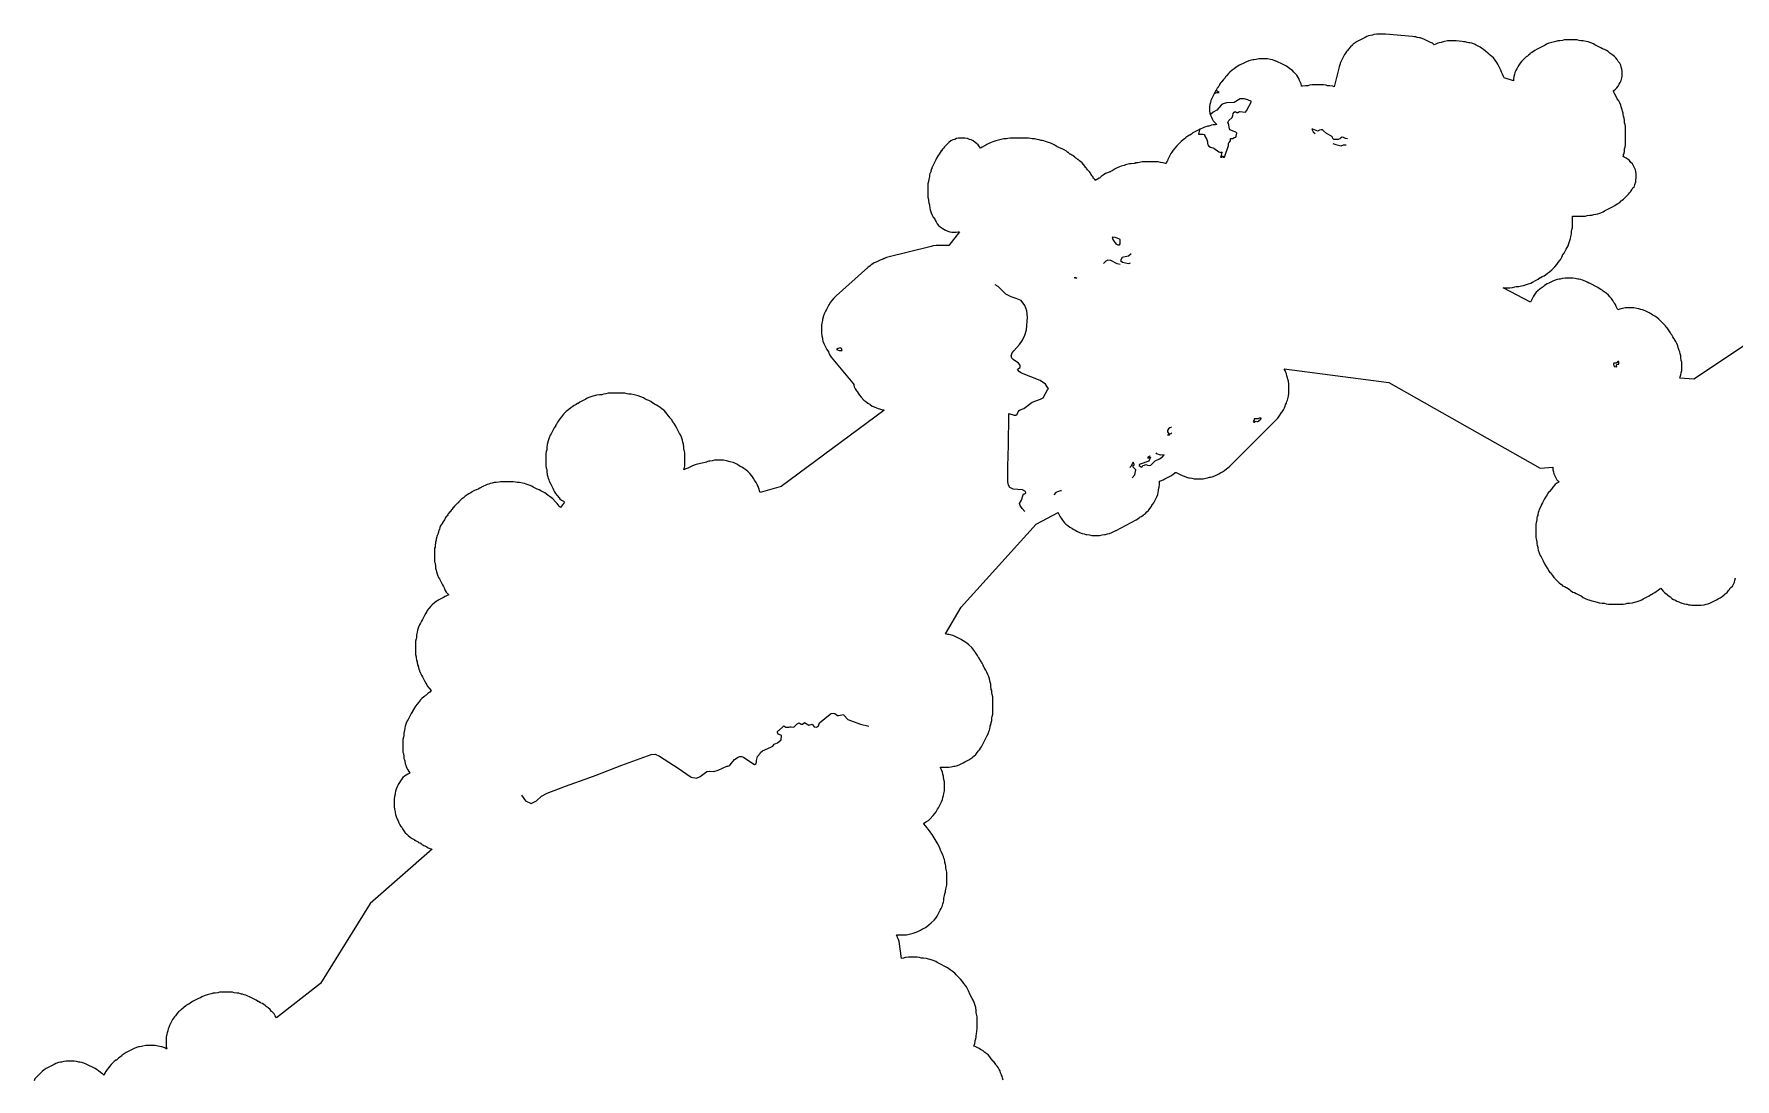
# Model space of a CAD drawing. Header units: metres. Extents: x 0 to 1325, y -1 to 773.
# Drawn here: x 337.26 to 372.12, y 339.34 to 360.75 of the extents above; entities that cross this region are included whole.
import ezdxf

# ---------------------------------------------------------------- set-up
doc = ezdxf.new("R2010")
doc.units = ezdxf.units.M

msp = doc.modelspace()

# ---------------------------------------------------------------- linework, layer by layer
at = {"layer": 'CUT'}
for points in [[(372.77, 354.668), (371.28, 353.678), (370.99, 353.698), (371, 353.728), (371.01, 353.768), (371.02, 353.808), (371.03, 353.858), (371.03, 353.898), (371.03, 353.988), (371.03, 354.028), (371.02, 354.058), (371.01, 354.118), (371.01, 354.158), (371, 354.198), (370.99, 354.238), (370.98, 354.268), (370.96, 354.328), (370.95, 354.358), (370.93, 354.408), (370.91, 354.448), (370.88, 354.488), (370.88, 354.498), (370.87, 354.508), (370.85, 354.548), (370.83, 354.588), (370.81, 354.608), (370.8, 354.628), (370.79, 354.648), (370.77, 354.668), (370.76, 354.688), (370.73, 354.728), (370.72, 354.738), (370.71, 354.748), (370.7, 354.768), (370.56, 354.908), (370.52, 354.938), (370.48, 354.968), (370.44, 354.988), (370.43, 354.998), (370.4, 355.018), (370.36, 355.038), (370.32, 355.058), (370.28, 355.078), (370.23, 355.098), (370.19, 355.108), (370.15, 355.118), (370.11, 355.128), (370.05, 355.138), (370, 355.138), (369.91, 355.138), (369.87, 355.138), (369.82, 355.128), (369.78, 355.118), (369.74, 355.108), (369.72, 355.098), (369.71, 355.128), (369.69, 355.168), (369.67, 355.208), (369.65, 355.238), (369.64, 355.248), (369.62, 355.288), (369.59, 355.328), (369.56, 355.368), (369.53, 355.398), (369.48, 355.438), (369.44, 355.468), (369.42, 355.478), (369.4, 355.498), (369.37, 355.518), (369.34, 355.538), (369.31, 355.558), (369.14, 355.648), (369.13, 355.648), (369.09, 355.668), (369.05, 355.688), (369, 355.708), (368.96, 355.718), (368.92, 355.728), (368.9, 355.728), (368.85, 355.738), (368.8, 355.748), (368.76, 355.748), (368.68, 355.748), (368.64, 355.748), (368.59, 355.738), (368.54, 355.728), (368.52, 355.728), (368.48, 355.718), (368.44, 355.708), (368.39, 355.688), (368.35, 355.668), (368.31, 355.648), (368.27, 355.628), (368.24, 355.608), (368.21, 355.588), (368.19, 355.568), (368.17, 355.558), (368.13, 355.528), (368.08, 355.488), (368.05, 355.458), (368.02, 355.418), (367.99, 355.378), (367.97, 355.338), (367.95, 355.298), (367.93, 355.258), (367.37, 355.548), (367.47, 355.548), (367.51, 355.548), (367.56, 355.558), (367.61, 355.568), (367.64, 355.578), (367.66, 355.578), (367.69, 355.578), (367.75, 355.588), (367.79, 355.598), (367.83, 355.608), (367.89, 355.628), (367.94, 355.648), (367.97, 355.668), (368.05, 355.708), (368.09, 355.728), (368.13, 355.758), (368.14, 355.758), (368.17, 355.778), (368.21, 355.798), (368.24, 355.818), (368.28, 355.848), (368.32, 355.878), (368.37, 355.918), (368.43, 355.978), (368.47, 356.028), (368.5, 356.068), (368.53, 356.108), (368.55, 356.138), (368.57, 356.178), (368.59, 356.208), (368.59, 356.218), (368.62, 356.258), (368.64, 356.298), (368.66, 356.338), (368.68, 356.378), (368.7, 356.408), (368.72, 356.458), (368.74, 356.518), (368.75, 356.558), (368.76, 356.598), (368.77, 356.658), (368.77, 356.688), (368.77, 356.708), (368.78, 356.738), (368.79, 356.788), (368.79, 356.828), (368.79, 356.988), (368.79, 357.018), (368.83, 357.018), (369.02, 357.018), (369.06, 357.018), (369.09, 357.028), (369.15, 357.038), (369.19, 357.038), (369.23, 357.048), (369.27, 357.058), (369.31, 357.068), (369.37, 357.088), (369.42, 357.108), (369.45, 357.128), (369.49, 357.148), (369.53, 357.168), (369.61, 357.208), (369.66, 357.238), (369.69, 357.258), (369.72, 357.278), (369.76, 357.298), (369.79, 357.328), (369.8, 357.338), (369.81, 357.348), (369.84, 357.368), (369.87, 357.398), (369.9, 357.428), (369.92, 357.448), (369.93, 357.458), (369.94, 357.468), (369.96, 357.498), (369.98, 357.518), (370.01, 357.558), (370.03, 357.598), (370.06, 357.628), (370.07, 357.668), (370.09, 357.718), (370.09, 357.758), (370.1, 357.798), (370.1, 357.848), (370.1, 357.888), (370.09, 357.928), (370.08, 357.968), (370.06, 358.008), (370.04, 358.048), (370.02, 358.088), (369.99, 358.118), (369.96, 358.158), (369.93, 358.178), (369.89, 358.208), (369.85, 358.228), (369.83, 358.238), (369.84, 358.258), (369.84, 358.278), (369.85, 358.298), (369.86, 358.348), (369.86, 358.388), (369.86, 358.398), (369.87, 358.428), (369.88, 358.478), (369.88, 358.528), (369.88, 358.798), (369.88, 358.848), (369.87, 358.898), (369.86, 358.928), (369.86, 358.938), (369.86, 358.978), (369.85, 359.028), (369.84, 359.068), (369.83, 359.108), (369.83, 359.128), (369.82, 359.168), (369.81, 359.198), (369.79, 359.258), (369.78, 359.288), (369.76, 359.338), (369.74, 359.378), (369.71, 359.418), (369.71, 359.428), (369.7, 359.438), (369.66, 359.518), (369.64, 359.558), (369.63, 359.578), (369.63, 359.588), (369.64, 359.588), (369.67, 359.618), (369.7, 359.648), (369.73, 359.678), (369.75, 359.718), (369.77, 359.758), (369.79, 359.798), (369.8, 359.848), (369.81, 359.888), (369.81, 359.938), (369.81, 359.978), (369.8, 360.028), (369.79, 360.068), (369.78, 360.108), (369.76, 360.148), (369.73, 360.188), (369.71, 360.228), (369.68, 360.258), (369.65, 360.288), (369.6, 360.328), (369.56, 360.358), (369.52, 360.388), (369.49, 360.408), (369.45, 360.428), (369.41, 360.448), (369.37, 360.468), (369.29, 360.508), (369.25, 360.528), (369.22, 360.548), (369.17, 360.568), (369.11, 360.588), (369.07, 360.598), (369.01, 360.608), (368.98, 360.608), (368.96, 360.608), (368.93, 360.618), (368.88, 360.628), (368.84, 360.628), (368.66, 360.628), (368.62, 360.628), (368.59, 360.618), (368.53, 360.608), (368.49, 360.608), (368.45, 360.598), (368.37, 360.578), (368.31, 360.558), (368.26, 360.538), (368.23, 360.518), (368.19, 360.498), (368.15, 360.478), (368.11, 360.458), (368.07, 360.438), (368.02, 360.408), (367.99, 360.388), (367.96, 360.368), (367.92, 360.348), (367.92, 360.338), (367.89, 360.318), (367.88, 360.308), (367.87, 360.298), (367.84, 360.278), (367.81, 360.248), (367.78, 360.218), (367.75, 360.188), (367.72, 360.148), (367.69, 360.108), (367.67, 360.078), (367.65, 360.038), (367.63, 359.998), (367.61, 359.958), (367.6, 359.918), (367.59, 359.878), (367.58, 359.828), (367.58, 359.788), (367.39, 359.848), (367.38, 359.878), (367.36, 359.928), (367.34, 359.968), (367.32, 360.008), (367.3, 360.048), (367.28, 360.088), (367.26, 360.128), (367.24, 360.168), (367.17, 360.258), (367.14, 360.288), (367.11, 360.308), (367.08, 360.338), (367.07, 360.348), (367.06, 360.358), (367.01, 360.398), (366.97, 360.428), (366.93, 360.458), (366.9, 360.478), (366.86, 360.498), (366.82, 360.518), (366.78, 360.538), (366.73, 360.558), (366.69, 360.568), (366.67, 360.568), (366.63, 360.578), (366.6, 360.588), (366.56, 360.588), (366.53, 360.598), (366.41, 360.608), (366.37, 360.608), (366.28, 360.608), (366.23, 360.608), (366.17, 360.598), (366.14, 360.588), (366.1, 360.578), (366.06, 360.568), (366.03, 360.558), (365.99, 360.538), (365.96, 360.528), (365.92, 360.558), (365.88, 360.578), (365.84, 360.598), (365.8, 360.618), (365.76, 360.638), (365.71, 360.658), (365.67, 360.668), (365.65, 360.668), (365.61, 360.678), (365.58, 360.688), (365.55, 360.688), (365.51, 360.698), (364.96, 360.748), (364.92, 360.748), (364.83, 360.748), (364.78, 360.748), (364.72, 360.738), (364.69, 360.728), (364.65, 360.718), (364.61, 360.708), (364.58, 360.698), (364.54, 360.678), (364.5, 360.658), (364.46, 360.638), (364.42, 360.618), (364.38, 360.598), (364.34, 360.568), (364.3, 360.538), (364.29, 360.528), (364.28, 360.518), (364.24, 360.488), (364.21, 360.448), (364.18, 360.408), (364.16, 360.388), (364.14, 360.358), (364.12, 360.328), (364.1, 360.288), (364.08, 360.248), (364.06, 360.208), (364.04, 360.168), (364.02, 360.118), (364.01, 360.078), (363.91, 359.668), (363.88, 359.678), (363.82, 359.688), (363.79, 359.688), (363.77, 359.688), (363.74, 359.698), (363.69, 359.708), (363.65, 359.708), (363.49, 359.708), (363.45, 359.708), (363.4, 359.698), (363.37, 359.688), (363.35, 359.688), (363.32, 359.688), (363.26, 359.678), (363.24, 359.678), (363.24, 359.688), (363.23, 359.728), (363.22, 359.758), (363.2, 359.798), (363.18, 359.838), (363.16, 359.868), (363.14, 359.908), (363.11, 359.938), (363.08, 359.968), (363.05, 359.998), (363, 360.038), (362.96, 360.068), (362.93, 360.088), (362.89, 360.108), (362.85, 360.128), (362.81, 360.148), (362.77, 360.168), (362.73, 360.188), (362.68, 360.208), (362.64, 360.218), (362.6, 360.228), (362.54, 360.238), (362.49, 360.238), (362.4, 360.238), (362.36, 360.238), (362.31, 360.228), (362.26, 360.218), (362.24, 360.218), (362.16, 360.198), (362.11, 360.178), (362.07, 360.158), (362.03, 360.138), (362.01, 360.128), (361.97, 360.108), (361.93, 360.088), (361.9, 360.068), (361.86, 360.038), (361.82, 360.008), (361.77, 359.968), (361.74, 359.938), (361.71, 359.898), (361.7, 359.888), (361.68, 359.868), (361.67, 359.848), (361.65, 359.828), (361.64, 359.818), (361.62, 359.788), (361.61, 359.788), (361.61, 359.778), (361.6, 359.768), (361.59, 359.748), (361.58, 359.748), (361.57, 359.728), (361.57, 359.718), (361.56, 359.718), (361.56, 359.708), (361.55, 359.688), (361.54, 359.678), (361.53, 359.668), (361.53, 359.658), (361.51, 359.638), (361.5, 359.628), (361.49, 359.598), (361.48, 359.588), (361.46, 359.548), (361.44, 359.508), (361.4, 359.428), (361.38, 359.388), (361.37, 359.348), (361.36, 359.308), (361.35, 359.258), (361.35, 359.218), (361.35, 359.178), (361.36, 359.128), (361.37, 359.088), (361.39, 359.048), (361.41, 359.008), (361.43, 358.968), (361.46, 358.938), (361.49, 358.908), (361.5, 358.898), (361.47, 358.888), (361.43, 358.888), (361.39, 358.878), (361.36, 358.868), (361.34, 358.858), (361.32, 358.858), (361.28, 358.848), (361.25, 358.838), (361.22, 358.828), (361.16, 358.798), (361.12, 358.778), (361.08, 358.758), (361.05, 358.748), (361, 358.718), (361, 358.708), (360.98, 358.698), (360.95, 358.678), (360.94, 358.678), (360.91, 358.658), (360.87, 358.628), (360.86, 358.618), (360.81, 358.578), (360.77, 358.548), (360.68, 358.458), (360.64, 358.408), (360.61, 358.368), (360.58, 358.328), (360.56, 358.298), (360.54, 358.258), (360.52, 358.218), (360.5, 358.178), (360.49, 358.148), (360.48, 358.138), (360.47, 358.118), (360.47, 358.108), (360.46, 358.098), (360.45, 358.098), (360.4, 358.108), (360.35, 358.118), (360.3, 358.128), (360.26, 358.128), (360.01, 358.128), (359.97, 358.128), (359.92, 358.118), (359.88, 358.108), (359.87, 358.108), (359.84, 358.108), (359.82, 358.098), (359.81, 358.098), (359.75, 358.088), (359.71, 358.088), (359.63, 358.068), (359.6, 358.058), (359.54, 358.038), (359.51, 358.028), (359.46, 358.008), (359.42, 357.988), (359.38, 357.958), (359.37, 357.958), (359.36, 357.948), (359.34, 357.938), (359.32, 357.928), (359.31, 357.928), (359.26, 357.908), (359.22, 357.888), (359.17, 357.858), (359.13, 357.828), (359.1, 357.798), (359.09, 357.798), (359.06, 357.778), (359.04, 357.768), (359.01, 357.748), (359, 357.768), (358.98, 357.788), (358.97, 357.798), (358.97, 357.808), (358.96, 357.828), (358.95, 357.838), (358.94, 357.848), (358.93, 357.868), (358.92, 357.878), (358.92, 357.888), (358.9, 357.908), (358.9, 357.918), (358.87, 357.948), (358.85, 357.968), (358.84, 357.988), (358.83, 357.998), (358.82, 358.008), (358.8, 358.038), (358.77, 358.078), (358.74, 358.108), (358.69, 358.148), (358.66, 358.178), (358.65, 358.178), (358.64, 358.188), (358.63, 358.198), (358.61, 358.208), (358.59, 358.228), (358.55, 358.258), (358.53, 358.268), (358.51, 358.278), (358.5, 358.288), (358.49, 358.288), (358.47, 358.308), (358.46, 358.318), (358.45, 358.318), (358.42, 358.348), (358.37, 358.378), (358.33, 358.398), (358.28, 358.418), (358.25, 358.428), (358.23, 358.438), (358.22, 358.448), (358.21, 358.448), (358.17, 358.478), (358.13, 358.498), (358.08, 358.518), (358.05, 358.528), (357.99, 358.548), (357.96, 358.558), (357.92, 358.568), (357.9, 358.568), (357.86, 358.578), (357.82, 358.588), (357.77, 358.598), (357.73, 358.598), (357.72, 358.598), (357.69, 358.608), (357.64, 358.618), (357.59, 358.618), (357.32, 358.618), (357.27, 358.618), (357.22, 358.608), (357.19, 358.598), (357.18, 358.598), (357.14, 358.598), (357.08, 358.588), (357, 358.568), (356.97, 358.558), (356.91, 358.538), (356.88, 358.528), (356.83, 358.508), (356.79, 358.488), (356.75, 358.458), (356.74, 358.458), (356.69, 358.428), (356.66, 358.408), (356.64, 358.438), (356.61, 358.478), (356.58, 358.508), (356.55, 358.528), (356.51, 358.558), (356.47, 358.578), (356.43, 358.588), (356.39, 358.608), (356.34, 358.618), (356.3, 358.618), (356.26, 358.618), (356.21, 358.618), (356.17, 358.608), (356.13, 358.588), (356.09, 358.578), (356.05, 358.558), (356.01, 358.528), (355.98, 358.498), (355.95, 358.468), (355.92, 358.438), (355.9, 358.408), (355.89, 358.398), (355.88, 358.388), (355.86, 358.358), (355.85, 358.358), (355.83, 358.318), (355.81, 358.288), (355.79, 358.258), (355.76, 358.208), (355.74, 358.168), (355.72, 358.128), (355.7, 358.088), (355.68, 358.048), (355.67, 358.018), (355.66, 358.008), (355.66, 357.998), (355.66, 357.988), (355.65, 357.978), (355.65, 357.968), (355.65, 357.958), (355.64, 357.938), (355.64, 357.928), (355.63, 357.898), (355.62, 357.888), (355.61, 357.848), (355.61, 357.828), (355.6, 357.778), (355.59, 357.728), (355.58, 357.678), (355.58, 357.638), (355.58, 357.458), (355.58, 357.408), (355.59, 357.358), (355.59, 357.338), (355.6, 357.288), (355.61, 357.248), (355.61, 357.228), (355.62, 357.188), (355.63, 357.148), (355.65, 357.088), (355.67, 357.038), (355.69, 356.998), (355.72, 356.958), (355.72, 356.948), (355.73, 356.938), (355.75, 356.898), (355.77, 356.858), (355.8, 356.828), (355.83, 356.798), (355.87, 356.768), (355.91, 356.748), (355.94, 356.728), (355.99, 356.708), (356.03, 356.698), (356.07, 356.688), (356.11, 356.688), (356.16, 356.688), (356.2, 356.698), (356.23, 356.698), (356.01, 356.418), (355.99, 356.418), (355.94, 356.418), (355.8, 356.418), (355.75, 356.418), (355.69, 356.408), (355.65, 356.398), (354.73, 356.168), (354.69, 356.148), (354.68, 356.148), (354.67, 356.138), (354.65, 356.138), (354.64, 356.128), (354.6, 356.118), (354.56, 356.098), (354.52, 356.078), (354.48, 356.058), (354.45, 356.038), (354.42, 356.018), (354.4, 355.998), (354.35, 355.968), (353.7, 355.388), (353.68, 355.368), (353.65, 355.338), (353.61, 355.288), (353.58, 355.248), (353.57, 355.228), (353.55, 355.198), (353.52, 355.148), (353.5, 355.108), (353.48, 355.068), (353.46, 355.028), (353.44, 354.978), (353.42, 354.898), (353.42, 354.878), (353.41, 354.828), (353.4, 354.778), (353.4, 354.738), (353.4, 354.658), (353.4, 354.618), (353.41, 354.568), (353.42, 354.518), (353.42, 354.498), (353.43, 354.458), (353.45, 354.408), (353.47, 354.368), (353.49, 354.328), (353.51, 354.288), (353.54, 354.238), (353.54, 354.228), (353.55, 354.218), (353.57, 354.168), (353.6, 354.128), (354.04, 353.598), (354.05, 353.588), (354.06, 353.568), (354.06, 353.558), (354.07, 353.518), (354.09, 353.478), (354.12, 353.438), (354.13, 353.428), (354.15, 353.388), (354.18, 353.348), (354.21, 353.308), (354.27, 353.248), (354.31, 353.218), (354.35, 353.188), (354.39, 353.168), (354.4, 353.158), (354.44, 353.128), (354.48, 353.108), (354.53, 353.088), (354.56, 353.078), (354.59, 353.068), (354.63, 353.058), (354.67, 353.048), (354.68, 353.048), (354.68, 353.038), (352.57, 351.478), (352.14, 351.358), (352.13, 351.388), (352.12, 351.428), (352.11, 351.458), (352.08, 351.518), (352.06, 351.558), (352.03, 351.608), (352.01, 351.638), (352, 351.658), (351.97, 351.698), (351.93, 351.748), (351.9, 351.778), (351.85, 351.818), (351.81, 351.848), (351.78, 351.868), (351.74, 351.888), (351.73, 351.898), (351.72, 351.898), (351.68, 351.928), (351.64, 351.948), (351.59, 351.968), (351.53, 351.988), (351.45, 352.008), (351.39, 352.018), (351.34, 352.018), (351.25, 352.018), (351.21, 352.018), (351.16, 352.008), (351.11, 351.998), (351.09, 351.998), (351.05, 351.988), (351.04, 351.978), (350.83, 351.928), (350.79, 351.918), (350.74, 351.898), (350.7, 351.878), (350.66, 351.858), (350.62, 351.838), (350.58, 351.818), (350.59, 351.868), (350.6, 351.898), (350.6, 351.938), (350.6, 352.118), (350.6, 352.158), (350.59, 352.208), (350.58, 352.238), (350.58, 352.258), (350.58, 352.288), (350.57, 352.348), (350.56, 352.388), (350.55, 352.428), (350.53, 352.488), (350.51, 352.538), (350.49, 352.568), (350.47, 352.608), (350.45, 352.648), (350.43, 352.688), (350.4, 352.738), (350.38, 352.768), (350.36, 352.788), (350.36, 352.798), (350.34, 352.828), (350.34, 352.838), (350.32, 352.858), (350.31, 352.868), (350.29, 352.888), (350.29, 352.898), (350.28, 352.908), (350.24, 352.958), (350.21, 352.998), (350.18, 353.028), (350.13, 353.068), (350.09, 353.098), (350.05, 353.128), (350.02, 353.148), (349.98, 353.168), (349.95, 353.188), (349.94, 353.188), (349.9, 353.218), (349.86, 353.238), (349.82, 353.258), (349.78, 353.278), (349.75, 353.298), (349.7, 353.318), (349.64, 353.338), (349.56, 353.358), (349.5, 353.368), (349.47, 353.368), (349.45, 353.368), (349.42, 353.378), (349.37, 353.388), (349.33, 353.388), (349.07, 353.388), (349.03, 353.388), (348.98, 353.378), (348.93, 353.368), (348.9, 353.358), (348.88, 353.358), (348.85, 353.358), (348.79, 353.348), (348.75, 353.338), (348.71, 353.328), (348.65, 353.308), (348.6, 353.288), (348.57, 353.268), (348.53, 353.248), (348.45, 353.208), (348.41, 353.178), (348.4, 353.178), (348.37, 353.158), (348.33, 353.138), (348.3, 353.118), (348.26, 353.088), (348.22, 353.058), (348.17, 353.018), (348.11, 352.958), (348.07, 352.908), (348.04, 352.868), (348.01, 352.828), (347.99, 352.798), (347.97, 352.758), (347.95, 352.728), (347.95, 352.718), (347.92, 352.678), (347.9, 352.638), (347.88, 352.598), (347.86, 352.558), (347.84, 352.528), (347.82, 352.478), (347.8, 352.418), (347.78, 352.338), (347.77, 352.278), (347.77, 352.248), (347.77, 352.228), (347.76, 352.198), (347.75, 352.148), (347.75, 352.108), (347.75, 351.948), (347.75, 351.908), (347.76, 351.858), (347.77, 351.828), (347.77, 351.808), (347.77, 351.778), (347.78, 351.718), (347.79, 351.678), (347.8, 351.648), (347.81, 351.618), (347.82, 351.588), (347.85, 351.528), (347.87, 351.488), (347.89, 351.448), (347.91, 351.408), (347.93, 351.368), (347.95, 351.338), (347.98, 351.298), (348.02, 351.248), (348.04, 351.228), (348.07, 351.198), (348.11, 351.178), (348.13, 351.158), (348.05, 351.048), (348.03, 351.068), (348.02, 351.078), (347.98, 351.128), (347.95, 351.168), (347.89, 351.228), (347.84, 351.268), (347.8, 351.298), (347.76, 351.328), (347.73, 351.348), (347.69, 351.368), (347.65, 351.388), (347.61, 351.408), (347.57, 351.428), (347.53, 351.448), (347.49, 351.468), (347.46, 351.488), (347.41, 351.508), (347.35, 351.528), (347.31, 351.538), (347.27, 351.548), (347.21, 351.558), (347.18, 351.558), (347.16, 351.558), (347.13, 351.568), (347.08, 351.578), (347.04, 351.578), (346.86, 351.578), (346.82, 351.578), (346.79, 351.568), (346.73, 351.558), (346.69, 351.558), (346.65, 351.548), (346.61, 351.538), (346.58, 351.528), (346.55, 351.518), (346.52, 351.508), (346.46, 351.478), (346.4, 351.448), (346.36, 351.428), (346.33, 351.408), (346.32, 351.408), (346.29, 351.398), (346.25, 351.378), (346.24, 351.368), (346.21, 351.348), (346.17, 351.328), (346.14, 351.308), (346.1, 351.278), (346.06, 351.248), (346.02, 351.218), (346.01, 351.208), (345.99, 351.188), (345.98, 351.178), (345.97, 351.168), (345.96, 351.158), (345.96, 351.148), (345.94, 351.138), (345.91, 351.108), (345.88, 351.078), (345.86, 351.048), (345.85, 351.048), (345.84, 351.028), (345.84, 351.018), (345.83, 351.008), (345.81, 350.998), (345.81, 350.988), (345.8, 350.978), (345.79, 350.958), (345.78, 350.958), (345.75, 350.918), (345.74, 350.898), (345.73, 350.878), (345.72, 350.868), (345.71, 350.868), (345.69, 350.828), (345.67, 350.798), (345.64, 350.748), (345.63, 350.738), (345.63, 350.728), (345.6, 350.688), (345.58, 350.638), (345.57, 350.598), (345.56, 350.588), (345.56, 350.568), (345.55, 350.558), (345.55, 350.548), (345.55, 350.538), (345.54, 350.528), (345.54, 350.518), (345.52, 350.478), (345.5, 350.398), (345.5, 350.378), (345.49, 350.338), (345.49, 350.308), (345.48, 350.288), (345.48, 350.268), (345.48, 350.238), (345.47, 350.218), (345.47, 350.168), (345.47, 349.978), (345.47, 349.938), (345.48, 349.908), (345.49, 349.848), (345.49, 349.808), (345.5, 349.768), (345.51, 349.728), (345.53, 349.668), (345.55, 349.618), (345.57, 349.588), (345.59, 349.548), (345.63, 349.468), (345.65, 349.428), (345.67, 349.388), (345.69, 349.348), (345.71, 349.318), (345.74, 349.278), (345.76, 349.258), (345.73, 349.248), (345.69, 349.228), (345.65, 349.208), (345.61, 349.188), (345.56, 349.158), (345.53, 349.138), (345.51, 349.128), (345.47, 349.098), (345.42, 349.058), (345.39, 349.028), (345.35, 348.978), (345.32, 348.938), (345.31, 348.918), (345.29, 348.888), (345.26, 348.838), (345.24, 348.798), (345.22, 348.758), (345.2, 348.718), (345.18, 348.678), (345.16, 348.648), (345.14, 348.598), (345.12, 348.538), (345.11, 348.498), (345.1, 348.438), (345.1, 348.408), (345.1, 348.388), (345.09, 348.358), (345.08, 348.308), (345.08, 348.268), (345.08, 348.088), (345.08, 348.038), (345.09, 347.988), (345.09, 347.968), (345.1, 347.928), (345.1, 347.918), (345.11, 347.898), (345.11, 347.878), (345.11, 347.868), (345.12, 347.848), (345.12, 347.828), (345.13, 347.808), (345.13, 347.798), (345.14, 347.778), (345.14, 347.768), (345.15, 347.748), (345.15, 347.738), (345.15, 347.728), (345.16, 347.718), (345.16, 347.708), (345.16, 347.698), (345.17, 347.688), (345.18, 347.658), (345.2, 347.618), (345.22, 347.578), (345.24, 347.538), (345.26, 347.498), (345.29, 347.448), (345.31, 347.418), (345.32, 347.398), (345.35, 347.358), (345.36, 347.348), (345.4, 347.298), (345.37, 347.268), (345.33, 347.238), (345.3, 347.208), (345.28, 347.198), (345.27, 347.188), (345.26, 347.178), (345.25, 347.168), (345.21, 347.138), (345.18, 347.108), (345.14, 347.058), (345.11, 347.018), (345.08, 346.978), (345.06, 346.948), (345.04, 346.908), (345.02, 346.878), (345.02, 346.868), (344.99, 346.828), (344.97, 346.788), (344.95, 346.748), (344.93, 346.708), (344.91, 346.678), (344.89, 346.628), (344.87, 346.568), (344.86, 346.528), (344.85, 346.488), (344.84, 346.428), (344.84, 346.398), (344.84, 346.378), (344.83, 346.348), (344.82, 346.298), (344.82, 346.258), (344.82, 346.078), (344.82, 346.038), (344.83, 346.008), (344.84, 345.948), (344.84, 345.908), (344.85, 345.878), (344.86, 345.858), (344.87, 345.798), (344.88, 345.768), (344.89, 345.738), (344.92, 345.678), (344.94, 345.638), (344.96, 345.608), (344.92, 345.588), (344.89, 345.568), (344.85, 345.548), (344.82, 345.518), (344.79, 345.478), (344.77, 345.448), (344.75, 345.418), (344.72, 345.378), (344.7, 345.328), (344.68, 345.278), (344.67, 345.238), (344.66, 345.198), (344.66, 345.178), (344.65, 345.128), (344.64, 345.078), (344.64, 345.038), (344.64, 344.958), (344.64, 344.918), (344.65, 344.868), (344.66, 344.818), (344.66, 344.798), (344.67, 344.758), (344.68, 344.718), (344.7, 344.668), (344.72, 344.628), (344.74, 344.588), (344.76, 344.548), (344.78, 344.518), (344.79, 344.508), (344.81, 344.468), (344.84, 344.428), (344.87, 344.388), (344.9, 344.358), (344.93, 344.328), (344.97, 344.298), (345.01, 344.268), (345.05, 344.248), (345.06, 344.238), (345.07, 344.238), (345.09, 344.218), (345.13, 344.198), (345.14, 344.188), (345.17, 344.178), (345.18, 344.178), (345.18, 344.168), (345.2, 344.158), (345.21, 344.148), (345.23, 344.138), (345.25, 344.128), (345.27, 344.118), (345.31, 344.098), (345.34, 344.078), (345.39, 344.058), (345.42, 344.048), (344.15, 342.938), (343.13, 341.298), (342.23, 340.598), (342.2, 340.638), (342.18, 340.678), (342.15, 340.708), (342.14, 340.718), (342.13, 340.728), (342.1, 340.768), (342.06, 340.798), (342.02, 340.828), (342, 340.848), (341.97, 340.868), (341.94, 340.888), (341.91, 340.898), (341.9, 340.908), (341.89, 340.908), (341.86, 340.928), (341.85, 340.928), (341.84, 340.938), (341.81, 340.958), (341.73, 340.998), (341.69, 341.018), (341.63, 341.048), (341.6, 341.058), (341.57, 341.068), (341.53, 341.078), (341.51, 341.078), (341.49, 341.088), (341.46, 341.098), (341.42, 341.098), (341.36, 341.108), (341.33, 341.118), (341.29, 341.118), (341.1, 341.118), (341.06, 341.118), (341.03, 341.108), (340.97, 341.098), (340.93, 341.098), (340.89, 341.088), (340.81, 341.068), (340.75, 341.048), (340.7, 341.028), (340.67, 341.008), (340.63, 340.988), (340.59, 340.968), (340.55, 340.948), (340.51, 340.928), (340.46, 340.898), (340.43, 340.878), (340.41, 340.868), (340.37, 340.838), (340.33, 340.808), (340.28, 340.768), (340.27, 340.758), (340.26, 340.748), (340.22, 340.718), (340.19, 340.678), (340.16, 340.638), (340.14, 340.618), (340.12, 340.588), (340.1, 340.558), (340.08, 340.518), (340.06, 340.478), (340.04, 340.438), (340.02, 340.398), (340.01, 340.368), (340, 340.328), (339.99, 340.288), (339.98, 340.258), (339.97, 340.198), (339.97, 340.148), (339.97, 340.058), (339.97, 340.008), (339.98, 339.958), (339.97, 339.958), (339.94, 339.978), (339.88, 339.998), (339.84, 340.008), (339.8, 340.018), (339.74, 340.028), (339.69, 340.028), (339.6, 340.028), (339.55, 340.028), (339.49, 340.018), (339.46, 340.008), (339.42, 339.998), (339.4, 339.998), (339.36, 339.988), (339.31, 339.968), (339.27, 339.948), (339.23, 339.928), (339.19, 339.908), (339.15, 339.888), (339.11, 339.858), (339.07, 339.828), (339.06, 339.818), (338.99, 339.768), (338.98, 339.758), (338.95, 339.728), (338.94, 339.728), (338.9, 339.698), (338.84, 339.638), (338.81, 339.598), (338.77, 339.548), (338.76, 339.538), (338.73, 339.498), (338.71, 339.468), (338.71, 339.458), (338.69, 339.428), (338.69, 339.418), (338.67, 339.438), (338.62, 339.478), (338.58, 339.508), (338.54, 339.538), (338.51, 339.558), (338.47, 339.578), (338.43, 339.598), (338.41, 339.608), (338.37, 339.628), (338.33, 339.648), (338.28, 339.668), (338.24, 339.678), (338.2, 339.688), (338.18, 339.688), (338.13, 339.698), (338.08, 339.708), (338.04, 339.708), (337.96, 339.708), (337.92, 339.708), (337.87, 339.698), (337.82, 339.688), (337.8, 339.688), (337.76, 339.678), (337.71, 339.658), (337.67, 339.638), (337.63, 339.618), (337.59, 339.598), (337.55, 339.578), (337.51, 339.558), (337.47, 339.528), (337.43, 339.498), (337.4, 339.468), (337.37, 339.438), (337.34, 339.408), (337.31, 339.378), (337.28, 339.348), (337.26, 339.308)], [(357.12, 339.318), (357.11, 339.358), (357.1, 339.398), (357.09, 339.418), (357.09, 339.428), (357.07, 339.468), (357.06, 339.508), (357.04, 339.538), (357.02, 339.578), (357, 339.608), (356.98, 339.628), (356.97, 339.638), (356.96, 339.658), (356.93, 339.698), (356.92, 339.708), (356.88, 339.758), (356.85, 339.798), (356.82, 339.828), (356.79, 339.858), (356.75, 339.888), (356.71, 339.918), (356.67, 339.938), (356.66, 339.948), (356.63, 339.968), (356.59, 339.988), (356.55, 340.008), (356.52, 340.018), (356.54, 340.068), (356.55, 340.108), (356.55, 340.128), (356.56, 340.168), (356.57, 340.198), (356.57, 340.228), (356.58, 340.268), (356.59, 340.378), (356.59, 340.418), (356.59, 340.578), (356.59, 340.618), (356.58, 340.668), (356.57, 340.698), (356.57, 340.718), (356.57, 340.748), (356.56, 340.808), (356.55, 340.848), (356.53, 340.908), (356.51, 340.958), (356.49, 340.988), (356.45, 341.068), (356.41, 341.148), (356.39, 341.188), (356.37, 341.228), (356.35, 341.258), (356.32, 341.298), (356.29, 341.338), (356.25, 341.388), (356.22, 341.418), (356.19, 341.448), (356.16, 341.478), (356.13, 341.508), (356.08, 341.548), (356.04, 341.578), (356, 341.608), (355.97, 341.628), (355.93, 341.648), (355.85, 341.688), (355.81, 341.708), (355.77, 341.728), (355.74, 341.748), (355.69, 341.768), (355.63, 341.788), (355.59, 341.798), (355.55, 341.808), (355.49, 341.818), (355.46, 341.818), (355.44, 341.818), (355.41, 341.828), (355.36, 341.838), (355.32, 341.838), (355.23, 341.838), (355.18, 341.838), (355.13, 341.828), (355.12, 341.828), (355.08, 341.818), (355.04, 341.808), (354.99, 342.158), (354.98, 342.198), (354.96, 342.238), (354.95, 342.278), (354.94, 342.298), (354.95, 342.298), (354.99, 342.298), (355.09, 342.298), (355.14, 342.298), (355.2, 342.308), (355.28, 342.328), (355.34, 342.348), (355.39, 342.368), (355.43, 342.388), (355.47, 342.418), (355.48, 342.418), (355.49, 342.428), (355.53, 342.448), (355.56, 342.468), (355.6, 342.498), (355.65, 342.538), (355.71, 342.598), (355.74, 342.638), (355.77, 342.678), (355.79, 342.718), (355.81, 342.758), (355.83, 342.798), (355.85, 342.838), (355.87, 342.878), (355.89, 342.928), (355.9, 342.968), (355.91, 343.008), (355.91, 343.038), (355.93, 343.138), (355.94, 343.178), (355.94, 343.198), (355.95, 343.228), (355.96, 343.288), (355.97, 343.318), (355.97, 343.358), (355.97, 343.538), (355.97, 343.578), (355.96, 343.608), (355.95, 343.668), (355.95, 343.708), (355.94, 343.738), (355.93, 343.778), (355.93, 343.798), (355.92, 343.838), (355.91, 343.868), (355.9, 343.898), (355.89, 343.928), (355.86, 343.988), (355.84, 344.028), (355.83, 344.048), (355.83, 344.058), (355.81, 344.108), (355.79, 344.148), (355.67, 344.348), (355.64, 344.388), (355.61, 344.428), (355.58, 344.468), (355.57, 344.478), (355.53, 344.528), (355.5, 344.568), (355.49, 344.578), (355.52, 344.598), (355.55, 344.618), (355.59, 344.638), (355.62, 344.668), (355.69, 344.738), (355.72, 344.778), (355.75, 344.818), (355.77, 344.858), (355.78, 344.868), (355.8, 344.898), (355.82, 344.938), (355.84, 344.978), (355.86, 345.018), (355.88, 345.068), (355.89, 345.108), (355.9, 345.148), (355.91, 345.188), (355.92, 345.248), (355.92, 345.298), (355.92, 345.388), (355.92, 345.428), (355.91, 345.478), (355.9, 345.528), (355.9, 345.548), (355.89, 345.588), (355.88, 345.628), (355.86, 345.678), (355.84, 345.718), (355.84, 345.728), (355.88, 345.728), (355.97, 345.728), (356.01, 345.728), (356.06, 345.738), (356.11, 345.748), (356.13, 345.748), (356.17, 345.758), (356.22, 345.778), (356.26, 345.798), (356.3, 345.818), (356.34, 345.838), (356.38, 345.858), (356.42, 345.878), (356.46, 345.908), (356.5, 345.938), (356.51, 345.948), (356.52, 345.958), (356.56, 345.988), (356.59, 346.028), (356.62, 346.068), (356.64, 346.088), (356.66, 346.118), (356.68, 346.148), (356.7, 346.188), (356.72, 346.228), (356.74, 346.268), (356.76, 346.308), (356.79, 346.368), (356.82, 346.428), (356.83, 346.458), (356.84, 346.488), (356.85, 346.518), (356.86, 346.558), (356.86, 346.568), (356.86, 346.578), (356.87, 346.598), (356.87, 346.618), (356.88, 346.638), (356.89, 346.688), (356.89, 346.728), (356.89, 346.738), (356.9, 346.768), (356.91, 346.818), (356.91, 346.868), (356.91, 347.128), (356.91, 347.168), (356.9, 347.218), (356.89, 347.258), (356.89, 347.268), (356.89, 347.298), (356.88, 347.318), (356.88, 347.328), (356.87, 347.388), (356.87, 347.428), (356.86, 347.468), (356.85, 347.508), (356.84, 347.538), (356.82, 347.598), (356.81, 347.628), (356.79, 347.678), (356.77, 347.718), (356.74, 347.758), (356.74, 347.768), (356.73, 347.778), (356.71, 347.818), (356.69, 347.858), (356.68, 347.878), (356.67, 347.898), (356.66, 347.918), (356.65, 347.928), (356.63, 347.958), (356.63, 347.968), (356.62, 347.978), (356.6, 348.018), (356.57, 348.058), (356.55, 348.088), (356.54, 348.098), (356.52, 348.128), (356.48, 348.178), (356.42, 348.238), (356.38, 348.268), (356.34, 348.298), (356.3, 348.318), (356.29, 348.328), (356.26, 348.348), (356.22, 348.368), (356.18, 348.388), (356.14, 348.408), (356.09, 348.428), (356.01, 348.448), (355.99, 348.448), (355.94, 348.458), (356.26, 349.008), (357.8, 350.708), (358.25, 350.948), (358.25, 350.938), (358.27, 350.898), (358.29, 350.858), (358.31, 350.828), (358.34, 350.788), (358.38, 350.738), (358.41, 350.708), (358.45, 350.678), (358.49, 350.648), (358.53, 350.628), (358.54, 350.618), (358.57, 350.598), (358.61, 350.578), (358.65, 350.558), (358.69, 350.538), (358.74, 350.518), (358.78, 350.508), (358.82, 350.498), (358.84, 350.498), (358.89, 350.488), (358.94, 350.478), (358.98, 350.478), (359.06, 350.478), (359.1, 350.478), (359.15, 350.488), (359.2, 350.498), (359.22, 350.498), (359.26, 350.508), (359.3, 350.518), (359.35, 350.538), (359.39, 350.558), (359.43, 350.578), (359.44, 350.578), (359.85, 350.798), (359.88, 350.818), (359.91, 350.838), (359.92, 350.848), (359.96, 350.868), (360, 350.898), (360.04, 350.928), (360.07, 350.958), (360.1, 350.988), (360.13, 351.028), (360.16, 351.068), (360.18, 351.108), (360.19, 351.118), (360.21, 351.148), (360.23, 351.188), (360.25, 351.228), (360.27, 351.268), (360.29, 351.318), (360.3, 351.358), (360.31, 351.398), (360.31, 351.418), (360.32, 351.468), (360.33, 351.518), (360.33, 351.558), (360.33, 351.588), (360.35, 351.598), (360.4, 351.618), (360.44, 351.638), (360.48, 351.658), (360.52, 351.678), (360.56, 351.698), (360.6, 351.728), (360.64, 351.758), (360.65, 351.768), (360.66, 351.768), (360.67, 351.768), (360.71, 351.748), (360.75, 351.728), (360.79, 351.708), (360.83, 351.688), (360.88, 351.668), (360.92, 351.658), (360.94, 351.658), (360.99, 351.648), (361.04, 351.638), (361.08, 351.638), (361.17, 351.638), (361.22, 351.638), (361.28, 351.648), (361.31, 351.658), (361.35, 351.668), (361.37, 351.668), (361.41, 351.678), (361.46, 351.698), (361.5, 351.718), (361.54, 351.738), (361.58, 351.758), (361.62, 351.778), (361.66, 351.808), (361.7, 351.838), (361.71, 351.848), (361.72, 351.858), (361.77, 351.898), (362.75, 352.878), (362.78, 352.918), (362.81, 352.958), (362.83, 352.998), (362.84, 353.008), (362.87, 353.048), (362.89, 353.088), (362.9, 353.128), (362.91, 353.158), (362.92, 353.168), (362.93, 353.188), (362.93, 353.198), (362.93, 353.208), (362.95, 353.248), (362.97, 353.328), (362.98, 353.388), (362.98, 353.438), (362.98, 353.528), (362.98, 353.578), (362.97, 353.638), (362.96, 353.678), (362.95, 353.708), (362.94, 353.748), (362.93, 353.788), (362.92, 353.818), (362.9, 353.858), (362.88, 353.888), (365.03, 353.608), (368.13, 351.858), (368.39, 351.878), (368.39, 351.868), (368.39, 351.818), (368.4, 351.778), (368.41, 351.738), (368.43, 351.698), (368.45, 351.658), (368.47, 351.618), (368.5, 351.588), (368.51, 351.568), (368.47, 351.548), (368.44, 351.518), (368.39, 351.468), (368.36, 351.428), (368.32, 351.378), (368.31, 351.368), (368.28, 351.328), (368.27, 351.308), (368.25, 351.278), (368.22, 351.228), (368.2, 351.188), (368.18, 351.148), (368.16, 351.108), (368.14, 351.068), (368.11, 351.008), (368.1, 350.978), (368.09, 350.948), (368.08, 350.908), (368.08, 350.888), (368.07, 350.868), (368.06, 350.838), (368.06, 350.798), (368.05, 350.738), (368.04, 350.708), (368.04, 350.668), (368.04, 350.478), (368.04, 350.438), (368.05, 350.408), (368.06, 350.348), (368.06, 350.308), (368.07, 350.278), (368.08, 350.238), (368.08, 350.218), (368.09, 350.178), (368.11, 350.118), (368.13, 350.068), (368.15, 350.038), (368.19, 349.958), (368.22, 349.898), (368.24, 349.858), (368.27, 349.808), (368.29, 349.778), (368.3, 349.758), (368.33, 349.718), (368.34, 349.708), (368.38, 349.658), (368.41, 349.618), (368.42, 349.608), (368.43, 349.598), (368.52, 349.508), (368.55, 349.478), (368.56, 349.478), (368.57, 349.468), (368.59, 349.448), (368.63, 349.428), (368.66, 349.408), (368.67, 349.408), (368.7, 349.388), (368.73, 349.368), (368.75, 349.348), (368.8, 349.318), (368.83, 349.308), (368.87, 349.288), (368.95, 349.248), (368.96, 349.238), (368.97, 349.238), (369.01, 349.208), (369.05, 349.188), (369.1, 349.168), (369.13, 349.158), (369.19, 349.138), (369.22, 349.128), (369.3, 349.108), (369.34, 349.098), (369.4, 349.088), (369.44, 349.088), (369.45, 349.088), (369.48, 349.078), (369.53, 349.068), (369.58, 349.068), (369.79, 349.068), (369.83, 349.068), (369.88, 349.078), (369.91, 349.088), (369.93, 349.088), (369.96, 349.088), (370.02, 349.098), (370.06, 349.108), (370.1, 349.118), (370.16, 349.138), (370.21, 349.158), (370.24, 349.178), (370.28, 349.198), (370.32, 349.218), (370.36, 349.238), (370.4, 349.268), (370.41, 349.268), (370.44, 349.288), (370.48, 349.308), (370.51, 349.328), (370.55, 349.358), (370.59, 349.388), (370.6, 349.398), (370.62, 349.368), (370.65, 349.338), (370.68, 349.308), (370.73, 349.268), (370.74, 349.258), (370.78, 349.228), (370.8, 349.218), (370.81, 349.208), (370.83, 349.188), (370.86, 349.168), (370.9, 349.148), (370.93, 349.128), (370.97, 349.118), (371.01, 349.098), (371.02, 349.098), (371.04, 349.088), (371.08, 349.078), (371.12, 349.068), (371.14, 349.068), (371.17, 349.058), (371.18, 349.058), (371.21, 349.058), (371.24, 349.048), (371.29, 349.048), (371.38, 349.048), (371.43, 349.048), (371.49, 349.058), (371.53, 349.068), (371.57, 349.078), (371.62, 349.098), (371.66, 349.118), (371.7, 349.138), (371.74, 349.158), (371.78, 349.178), (371.82, 349.198), (371.86, 349.228), (371.9, 349.258), (371.91, 349.268), (371.92, 349.278), (371.96, 349.308), (371.99, 349.348), (372.01, 349.368), (372.02, 349.388), (372.04, 349.408), (372.07, 349.438), (372.09, 349.478), (372.11, 349.518), (372.12, 349.558), (372.13, 349.608)]]:
    msp.add_lwpolyline(points, dxfattribs=at)
msp.add_lwpolyline([(358.59, 355.768), (358.63, 355.748), (358.59, 355.748), (358.59, 355.768)], close=True, dxfattribs=at)
at = {"layer": 'SCORE'}
for points in [[(361.49, 359.598), (361.48, 359.588), (361.46, 359.548), (361.45, 359.528), (361.47, 359.538), (361.5, 359.548), (361.55, 359.548), (361.51, 359.578), (361.49, 359.598)], [(361.98, 359.418), (361.86, 359.348), (361.7, 359.338), (361.63, 359.318), (361.59, 359.288), (361.5, 359.188), (361.43, 359.148), (361.37, 359.098), (361.37, 359.088), (361.39, 359.048), (361.41, 359.008), (361.43, 358.968), (361.46, 358.938), (361.49, 358.908), (361.5, 358.898), (361.47, 358.888), (361.43, 358.888), (361.39, 358.878), (361.36, 358.868), (361.34, 358.858), (361.32, 358.858), (361.28, 358.848), (361.25, 358.838), (361.22, 358.828), (361.16, 358.798), (361.15, 358.798), (361.15, 358.788), (361.13, 358.698), (361.14, 358.698), (361.22, 358.698), (361.25, 358.688), (361.25, 358.668), (361.3, 358.588), (361.31, 358.538), (361.31, 358.508), (361.32, 358.478), (361.34, 358.448), (361.37, 358.428), (361.44, 358.408), (361.54, 358.338), (361.58, 358.318), (361.58, 358.328), (361.61, 358.328), (361.6, 358.298), (361.59, 358.258), (361.58, 358.228), (361.61, 358.228), (361.61, 358.248), (361.63, 358.248), (361.63, 358.238), (361.63, 358.228), (361.64, 358.228), (361.66, 358.228), (361.74, 358.468), (361.74, 358.508), (361.75, 358.518), (361.78, 358.558), (361.78, 358.568), (361.78, 358.598), (361.78, 358.608), (361.79, 358.608), (361.82, 358.608), (361.83, 358.608), (361.86, 358.628), (361.89, 358.638), (361.9, 358.658), (361.91, 358.718), (361.89, 358.738), (361.77, 358.788), (361.76, 358.808), (361.74, 358.918), (361.73, 358.938), (361.75, 358.978), (361.82, 359.038), (361.83, 359.078), (361.84, 359.118), (361.86, 359.148), (361.88, 359.158), (361.91, 359.138), (361.93, 359.138), (361.97, 359.158), (362.09, 359.148), (362.11, 359.178), (362.21, 359.368), (362.14, 359.398), (362.06, 359.418), (361.98, 359.418)], [(364.18, 358.598), (364.14, 358.608), (364.1, 358.628), (364.07, 358.638), (364.04, 358.618), (364.02, 358.598), (363.99, 358.588), (363.97, 358.588), (363.94, 358.588), (363.9, 358.588), (363.88, 358.608), (363.87, 358.638), (363.85, 358.658), (363.75, 358.708), (363.69, 358.768), (363.67, 358.788), (363.64, 358.788), (363.61, 358.778), (363.58, 358.768), (363.57, 358.758), (363.47, 358.798), (363.45, 358.798), (363.48, 358.748), (363.52, 358.708)], [(363.88, 358.508), (363.94, 358.488), (364.05, 358.458), (364.1, 358.478), (364.15, 358.478)], [(359.52, 356.448), (359.52, 356.488), (359.52, 356.538), (359.46, 356.568), (359.42, 356.578), (359.36, 356.588), (359.37, 356.538), (359.4, 356.498), (359.43, 356.448), (359.47, 356.428), (359.51, 356.428), (359.52, 356.448)], [(359.52, 356.028), (359.46, 356.038), (359.33, 356.108), (359.27, 356.118), (359.23, 356.098), (359.18, 356.048)], [(359.69, 356.198), (359.66, 356.188), (359.59, 356.178), (359.56, 356.168), (359.53, 356.108), (359.57, 356.078), (359.69, 356.048), (359.73, 356.058)], [(359.75, 356.248), (359.69, 356.198)], [(357.02, 355.578), (356.96, 355.608)], [(357.18, 355.418), (357.02, 355.578)], [(357.29, 355.368), (357.18, 355.418)], [(357.39, 355.328), (357.29, 355.368)], [(357.49, 355.288), (357.39, 355.328)], [(357.57, 355.188), (357.49, 355.288)], [(357.61, 355.078), (357.57, 355.188)], [(357.6, 354.688), (357.62, 354.948)], [(357.62, 354.948), (357.61, 355.078)], [(357.52, 354.478), (357.57, 354.578)], [(357.57, 354.578), (357.6, 354.688)], [(353.78, 354.318), (353.74, 354.308), (353.71, 354.288), (353.76, 354.268), (353.82, 354.268), (353.81, 354.308), (353.78, 354.318)], [(357.29, 354.158), (357.31, 354.218)], [(357.31, 354.218), (357.34, 354.258)], [(357.34, 354.258), (357.46, 354.388)], [(357.46, 354.388), (357.52, 354.478)], [(357.3, 354.108), (357.29, 354.158)], [(357.33, 354.078), (357.3, 354.108)], [(357.44, 354.008), (357.33, 354.078)], [(357.42, 353.878), (357.44, 353.898)], [(357.46, 353.828), (357.42, 353.878)], [(357.47, 353.968), (357.44, 354.008)], [(357.44, 353.898), (357.47, 353.918)], [(357.47, 353.918), (357.47, 353.968)], [(369.72, 353.988), (369.74, 353.988), (369.74, 354.008), (369.74, 354.038), (369.72, 354.038), (369.71, 354.018), (369.69, 354.008), (369.67, 354.008), (369.64, 354.008), (369.63, 353.988), (369.64, 353.948), (369.66, 353.928), (369.69, 353.938), (369.7, 353.928), (369.7, 353.938), (369.69, 353.948), (369.7, 353.978), (369.72, 353.988)], [(357.5, 353.798), (357.46, 353.828)], [(357.88, 353.648), (357.5, 353.798)], [(357.99, 353.578), (357.88, 353.648)], [(358.04, 353.498), (357.99, 353.578)], [(357.55, 353.078), (357.72, 353.208)], [(357.72, 353.208), (357.89, 353.268)], [(357.89, 353.268), (357.94, 353.298)], [(357.94, 353.298), (358.03, 353.458)], [(358.03, 353.458), (358.05, 353.488)], [(358.05, 353.488), (358.04, 353.498)], [(357.23, 352.328), (357.24, 352.938)], [(357.24, 352.938), (357.24, 352.978)], [(357.24, 352.978), (357.35, 352.938)], [(357.35, 352.938), (357.38, 352.938)], [(357.38, 352.938), (357.41, 352.958)], [(357.41, 352.958), (357.42, 352.978)], [(357.42, 352.978), (357.43, 353.008)], [(357.43, 353.008), (357.45, 353.038)], [(357.45, 353.038), (357.47, 353.048)], [(357.47, 353.048), (357.55, 353.078)], [(362.4, 352.848), (362.4, 352.858), (362.41, 352.868), (362.41, 352.878), (362.39, 352.878), (362.37, 352.878), (362.34, 352.868), (362.31, 352.868), (362.29, 352.868), (362.27, 352.868), (362.27, 352.848), (362.26, 352.828), (362.25, 352.818), (362.26, 352.798), (362.28, 352.798), (362.29, 352.808), (362.31, 352.818), (362.32, 352.808), (362.34, 352.808), (362.36, 352.818), (362.38, 352.838), (362.4, 352.848)], [(360.57, 352.698), (360.54, 352.678), (360.51, 352.658), (360.49, 352.628), (360.49, 352.598), (360.52, 352.558), (360.5, 352.538), (360.5, 352.528), (360.53, 352.538), (360.54, 352.558), (360.56, 352.568), (360.58, 352.578)], [(357.22, 351.888), (357.23, 352.328)], [(360.13, 352.108), (360.13, 352.098), (360.09, 352.078), (360.09, 352.058), (360.14, 352.078), (360.11, 351.998), (360.05, 351.978), (359.99, 351.958), (359.91, 351.928), (359.91, 351.908), (359.94, 351.888), (359.95, 351.878), (359.97, 351.888), (359.99, 351.908), (360.02, 351.918), (360.05, 351.928), (360.08, 351.918), (360.12, 351.908), (360.15, 351.918), (360.24, 352.008), (360.33, 352.048), (360.38, 352.078), (360.42, 352.128), (360.35, 352.118), (360.27, 352.148), (360.26, 352.168)], [(357.22, 351.578), (357.22, 351.888)], [(359.79, 351.908), (359.81, 351.918), (359.81, 351.928), (359.8, 351.948), (359.79, 351.978), (359.74, 351.888), (359.72, 351.868)], [(359.77, 351.658), (359.82, 351.718), (359.84, 351.818), (359.79, 351.878), (359.79, 351.908)], [(357.23, 351.508), (357.22, 351.578)], [(357.26, 351.458), (357.23, 351.508)], [(357.33, 351.428), (357.26, 351.458)], [(357.52, 351.408), (357.33, 351.428)], [(357.46, 351.128), (357.5, 351.198)], [(357.47, 351.088), (357.46, 351.128)], [(357.51, 351.028), (357.47, 351.088)], [(357.5, 351.198), (357.53, 351.308)], [(357.58, 351.378), (357.52, 351.408)], [(357.53, 351.308), (357.54, 351.328)], [(357.54, 351.328), (357.57, 351.328)], [(357.57, 351.328), (357.59, 351.348)], [(357.59, 351.348), (357.58, 351.378)], [(358.2, 351.358), (358.16, 351.308)], [(358.24, 351.368), (358.2, 351.358)], [(358.3, 351.388), (358.24, 351.368)], [(358.32, 351.388), (358.3, 351.388)], [(357.57, 350.968), (357.51, 351.028)], [(352.53, 346.488), (352.61, 346.558)], [(352.61, 346.558), (352.63, 346.578)], [(352.63, 346.578), (352.67, 346.548)], [(352.67, 346.548), (352.73, 346.548)], [(352.73, 346.548), (352.75, 346.558)], [(352.75, 346.558), (352.78, 346.558)], [(352.78, 346.558), (352.83, 346.548)], [(352.83, 346.548), (352.9, 346.618)], [(352.9, 346.618), (352.94, 346.638)], [(352.94, 346.638), (352.98, 346.608)], [(352.98, 346.608), (353.01, 346.608)], [(353.01, 346.608), (353.05, 346.648)], [(353.05, 346.648), (353.14, 346.588)], [(353.14, 346.588), (353.21, 346.608)], [(353.21, 346.608), (353.25, 346.558)], [(353.25, 346.558), (353.3, 346.548)], [(353.3, 346.548), (353.34, 346.578)], [(353.34, 346.578), (353.36, 346.638)], [(353.36, 346.638), (353.58, 346.818)], [(353.58, 346.818), (353.6, 346.828)], [(353.6, 346.828), (353.64, 346.838)], [(353.64, 346.838), (353.67, 346.828)], [(353.67, 346.828), (353.73, 346.788)], [(353.73, 346.788), (353.75, 346.788)], [(353.75, 346.788), (353.85, 346.808)], [(353.85, 346.808), (353.86, 346.798)], [(353.86, 346.798), (353.94, 346.708)], [(353.94, 346.708), (354.18, 346.618)], [(354.18, 346.618), (354.2, 346.608)], [(354.2, 346.608), (354.37, 346.568)], [(352.4, 346.158), (352.43, 346.198)], [(352.43, 346.198), (352.5, 346.228)], [(352.5, 346.458), (352.52, 346.478)], [(352.5, 346.438), (352.5, 346.458)], [(352.51, 346.408), (352.5, 346.438)], [(352.5, 346.228), (352.57, 346.288)], [(352.53, 346.398), (352.51, 346.408)], [(352.52, 346.478), (352.53, 346.488)], [(352.58, 346.378), (352.53, 346.398)], [(352.57, 346.288), (352.58, 346.378)], [(349.31, 345.768), (349.91, 345.988)], [(349.91, 345.988), (349.99, 345.998)], [(349.99, 345.998), (350.08, 345.958)], [(350.08, 345.958), (350.46, 345.708)], [(351.53, 345.778), (351.62, 345.888)], [(351.62, 345.888), (351.65, 345.908)], [(351.65, 345.908), (351.68, 345.928)], [(351.68, 345.928), (351.72, 345.948)], [(351.72, 345.948), (351.76, 345.948)], [(351.76, 345.948), (351.8, 345.938)], [(351.8, 345.938), (351.99, 345.808)], [(352.06, 345.808), (352.07, 345.838)], [(352.07, 345.868), (352.08, 345.918)], [(352.07, 345.838), (352.07, 345.868)], [(352.08, 345.918), (352.09, 345.948)], [(352.09, 345.948), (352.14, 346.008)], [(352.14, 346.008), (352.15, 346.028)], [(352.15, 346.028), (352.19, 346.068)], [(352.19, 346.068), (352.36, 346.138)], [(352.36, 346.138), (352.4, 346.158)], [(348.15, 345.338), (348.65, 345.518)], [(348.65, 345.518), (348.78, 345.568)], [(348.78, 345.568), (349.31, 345.768)], [(350.46, 345.708), (350.73, 345.528)], [(350.73, 345.528), (350.84, 345.508)], [(350.84, 345.508), (350.91, 345.538)], [(350.91, 345.538), (351.05, 345.638)], [(351.05, 345.638), (351.11, 345.648)], [(351.11, 345.648), (351.19, 345.638)], [(351.19, 345.638), (351.28, 345.668)], [(351.28, 345.668), (351.46, 345.748)], [(351.46, 345.748), (351.48, 345.748)], [(351.48, 345.748), (351.5, 345.758)], [(351.5, 345.758), (351.52, 345.768)], [(351.52, 345.768), (351.53, 345.778)], [(351.99, 345.808), (352.03, 345.788)], [(352.03, 345.788), (352.06, 345.808)], [(347.25, 345.158), (347.33, 345.038)], [(347.56, 345.038), (347.66, 345.138)], [(347.66, 345.138), (347.78, 345.198)], [(347.78, 345.198), (348.15, 345.338)], [(347.33, 345.038), (347.45, 344.988)], [(347.45, 344.988), (347.56, 345.038)]]:
    msp.add_lwpolyline(points, dxfattribs=at)

doc.saveas('drawing.dxf')
